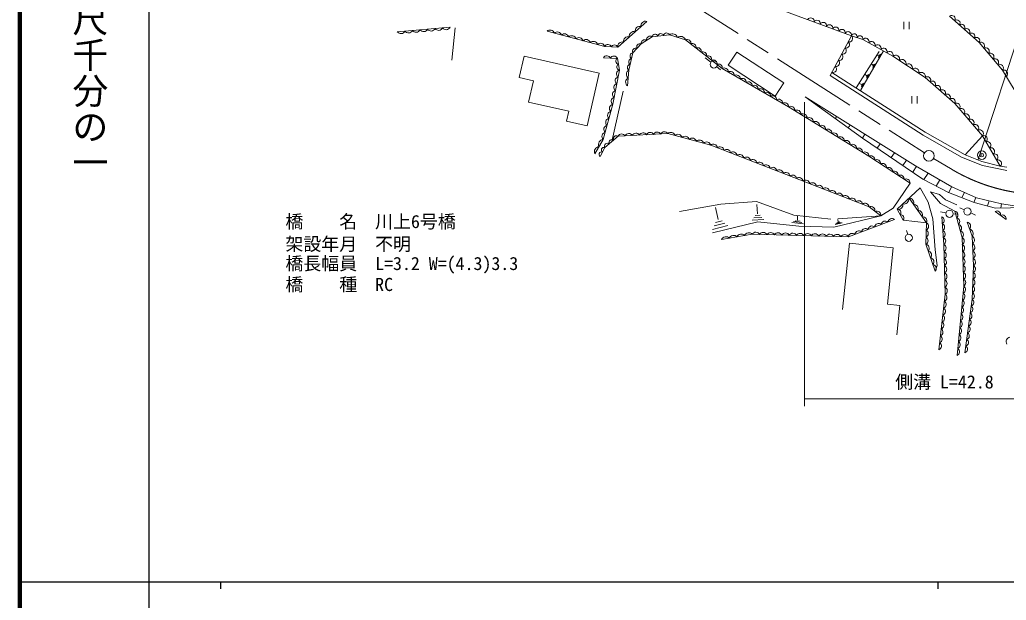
# Model space of a CAD drawing. Units: millimetres, scale not verified. Extents: x 40000 to 680000, y 20000 to 380000.
# Drawn here: x 40000 to 177518, y 202409 to 283408 of the extents above; entities that cross this region are included whole.
import ezdxf
from ezdxf.enums import TextEntityAlignment as Align

# ---------------------------------------------------------------- set-up
doc = ezdxf.new("R2010")
doc.units = ezdxf.units.MM
doc.header["$LTSCALE"] = 1000
doc.header["$PDMODE"] = 32
doc.header["$PDSIZE"] = 500
doc.linetypes.add('CHAIN', pattern=[18.5, 12, -1.5, 3.5, -1.5])
doc.linetypes.add('DASHED', pattern=[7.5, 6, -1.5])
for name, color, linetype, lineweight in [('M-BGD', 7, 'Continuous', 13), ('M-BGD-EXST', 7, 'Continuous', 13), ('M-BMK', 2, 'CHAIN', 13), ('M-BMK-SRVR', 3, 'Continuous', 13), ('M-STR-HTXT', 7, 'Continuous', 13), ('M-TTL', 2, 'Continuous', 140), ('M-TTL-BAND', 7, 'Continuous', 25)]:
    doc.layers.add(name, color=color, linetype=linetype, lineweight=lineweight)
doc.styles.add('@ＭＳ ゴシック', font='')
doc.styles.add('ＭＳ ゴシック', font='')
doc.styles.get('@ＭＳ ゴシック').set_extended_font_data('@MS Gothic')
doc.styles.get('ＭＳ ゴシック').set_extended_font_data('MS Gothic')

msp = doc.modelspace()

# ---------------------------------------------------------------- linework, layer by layer
at = {"layer": 'M-BGD'}
for p, q in [((155925, 281177), (145513, 285034)), ((169626, 283891), (173738, 280220)), ((92634, 281727), (99995, 282357)), ((127410, 283182), (123359, 279557)), ((121549, 279683), (113503, 281790)), ((128137, 281037), (126626, 280030)), ((130570, 281302), (128137, 281037)), ((132808, 280589), (130570, 281302)), ((137913, 276589), (132808, 280589)), ((155925, 281177), (152974, 275611)), ((157534, 280646), (155925, 281177)), ((161729, 278338), (157534, 280646)), ((123359, 279557), (121549, 279683)), ((126626, 280030), (125465, 278785)), ((173738, 280220), (177011, 276360)), ((110295, 278343), (109610, 275351)), ((110295, 278343), (120775, 275942)), ((123316, 278014), (121372, 278091)), ((123584, 276385), (123316, 278014)), ((125465, 278785), (124906, 276379)), ((157178, 273515), (160384, 279078)), ((159723, 278390), (159522, 278472)), ((159827, 278494), (159686, 278258)), ((159924, 278552), (159689, 278159)), ((160021, 278611), (159692, 278060)), ((166222, 275331), (161729, 278338)), ((147179, 271261), (137913, 276589)), ((158942, 277061), (158735, 277220)), ((159050, 277160), (158903, 276910)), ((159151, 277204), (158905, 276786)), ((159252, 277247), (158908, 276663)), ((111596, 274896), (109610, 275351)), ((120775, 275942), (119096, 268616)), ((122653, 271610), (123584, 276385)), ((124906, 276379), (124710, 274170)), ((158076, 275601), (157840, 275751)), ((158188, 275698), (158043, 275456)), ((158295, 275741), (158053, 275338)), ((158403, 275784), (158064, 275220)), ((170334, 271723), (166222, 275331)), ((177011, 276360), (179612, 272059)), ((110913, 271915), (111596, 274896)), ((157346, 274370), (157069, 274519)), ((157467, 274468), (157316, 274223)), ((157587, 274512), (157335, 274105)), ((157706, 274557), (157354, 273986)), ((124137, 273456), (122539, 266416)), ((149478, 272636), (164876, 263027)), ((157492, 266873), (149478, 272636)), ((116535, 270627), (110913, 271915)), ((121338, 266715), (122653, 271610)), ((158360, 264359), (147179, 271261)), ((174219, 267222), (170334, 271723)), ((116224, 269274), (116535, 270627)), ((153681, 269613), (153879, 269889)), ((119096, 268616), (116224, 269274)), ((155494, 268309), (155774, 268707)), ((121549, 265582), (123409, 267149)), ((123409, 267149), (130333, 267512)), ((130333, 267512), (136319, 265904)), ((157488, 266876), (157825, 267427)), ((165911, 261167), (157492, 266873)), ((174219, 267222), (171803, 264538)), ((176690, 262977), (174219, 267222)), ((120163, 264701), (121338, 266715)), ((120892, 264310), (121549, 265582)), ((136319, 265904), (158402, 257303)), ((159526, 265494), (159942, 266106)), ((164102, 260582), (158360, 264359)), ((161476, 264173), (161956, 264849)), ((171293, 264253), (174205, 263075)), ((171803, 264538), (174120, 263611)), ((163098, 263074), (163593, 263828)), ((164477, 262139), (164991, 262961)), ((164876, 263027), (169932, 260111)), ((174120, 263611), (176690, 262977)), ((174205, 263075), (177599, 262357)), ((177578, 262832), (176690, 262977)), ((166048, 261095), (166646, 262007)), ((161738, 257128), (164102, 260582)), ((162311, 256955), (165500, 259934)), ((165500, 259934), (166646, 257934)), ((169463, 259279), (165911, 261167)), ((167748, 260191), (168240, 261087)), ((169471, 259276), (169923, 260117)), ((169932, 260111), (173352, 258580)), ((168345, 257783), (166959, 259412)), ((166959, 259412), (168196, 259020)), ((168196, 259020), (169035, 258268)), ((173058, 257894), (169463, 259279)), ((171317, 258565), (171680, 259328)), ((173015, 257911), (173288, 258608)), ((173352, 258580), (176862, 257741)), ((137374, 255524), (136968, 257191)), ((142857, 256335), (142768, 257611)), ((158402, 257303), (160032, 256037)), ((166409, 255067), (163961, 258497)), ((166646, 257934), (167290, 255640)), ((170345, 256676), (168345, 257783)), ((169035, 258268), (170626, 257591)), ((176037, 257125), (173058, 257894)), ((174898, 257419), (175137, 258153)), ((180205, 257195), (176037, 257125)), ((176746, 257137), (176844, 257745)), ((176862, 257741), (180205, 257195)), ((143468, 255827), (142321, 255780)), ((143216, 256137), (142528, 256109)), ((148437, 255421), (148437, 256007)), ((153498, 254449), (160032, 256037)), ((160032, 256037), (161738, 257128)), ((163150, 255444), (162311, 256955)), ((168817, 252057), (168517, 255924)), ((170345, 256676), (171352, 253026)), ((175961, 256663), (177497, 255544)), ((136561, 253666), (142868, 255191)), ((138705, 254693), (136584, 254132)), ((138301, 255030), (136785, 254629)), ((137896, 255366), (136987, 255126)), ((143720, 255518), (142114, 255452)), ((142868, 255191), (148589, 254603)), ((149246, 254940), (147628, 255122)), ((149015, 255112), (147859, 255243)), ((148784, 255285), (148090, 255363)), ((148589, 254603), (153498, 254449)), ((154654, 255088), (153645, 254831)), ((154493, 255139), (153772, 254956)), ((154332, 255191), (153900, 255081)), ((154105, 255195), (154038, 255547)), ((155504, 253115), (161937, 255520)), ((166409, 255067), (163150, 255444)), ((166297, 252074), (166409, 255067)), ((167290, 255640), (167611, 251318)), ((172765, 253197), (172052, 255155)), ((137840, 252737), (142105, 253478)), ((142105, 253478), (155504, 253115)), ((172947, 249071), (172765, 253197)), ((154685, 243000), (155659, 252245)), ((155659, 252245), (161770, 251602)), ((167618, 248311), (166297, 252074)), ((169006, 245113), (168817, 252057)), ((171352, 253026), (171590, 246243)), ((161770, 251602), (160940, 243718)), ((167611, 251318), (167876, 249101)), ((167876, 249101), (167618, 248311)), ((172751, 244400), (172947, 249071)), ((171590, 246243), (170653, 236575)), ((168125, 237372), (169006, 245113)), ((160940, 243718), (162680, 243534)), ((162252, 239465), (162680, 243534)), ((171758, 236945), (172751, 244400))]:
    msp.add_line(p, q, dxfattribs=at)
at = {"layer": 'M-BGD', "linetype": 'DASHED'}
for p, q in [((100686, 282257), (100221, 277756)), ((159819, 278966), (156597, 273886)), ((137722, 257652), (131973, 256673)), ((142687, 258030), (137722, 257652)), ((147917, 256156), (142687, 258030)), ((153064, 255568), (147917, 256156)), ((160032, 256037), (153064, 255568))]:
    msp.add_line(p, q, dxfattribs=at)
at = {"layer": 'M-BGD'}
msp.add_lwpolyline([(139957, 278898), (146508, 274584), (145291, 272735), (138740, 277049)], close=True, dxfattribs=at)
for points in [[(152974, 275611), (165944, 267312), (171293, 264253)], [(153209, 276054), (166203, 267740), (171803, 264538)]]:
    msp.add_lwpolyline(points, dxfattribs=at)
for centre, radius, start, end in [((150262, 283203), 468, 347.98485, 151.36762), ((151129, 282881), 468, 347.98485, 151.36762), ((169926, 283537), 464, 326.14275, 130.33665), ((170612, 282926), 464, 326.14275, 130.33665), ((95236, 282265), 614, 215.6541, 334.11991), ((96288, 282355), 614, 215.6541, 334.11991), ((97340, 282445), 614, 215.6541, 334.11991), ((98391, 282535), 614, 215.6541, 334.11991), ((99443, 282625), 614, 215.6541, 334.11991), ((113930, 281368), 600, 15.34281, 135.30441), ((126423, 281839), 642, 74.03148, 189.61892), ((127233, 282564), 642, 74.03148, 189.61892), ((151997, 282560), 468, 347.98485, 151.36762), ((152865, 282239), 468, 347.98485, 151.36762), ((153733, 281917), 468, 347.98485, 151.36762), ((154600, 281596), 468, 347.98485, 151.36762), ((171297, 282314), 464, 326.14275, 130.33665), ((171982, 281702), 464, 326.14275, 130.33665), ((93133, 282085), 614, 215.6541, 334.11991), ((94185, 282175), 614, 215.6541, 334.11991), ((114935, 281104), 600, 15.34281, 135.30441), ((115941, 280841), 600, 15.34281, 135.30441), ((116947, 280578), 600, 15.34281, 135.30441), ((117952, 280314), 600, 15.34281, 135.30441), ((118958, 280051), 600, 15.34281, 135.30441), ((124803, 280390), 642, 74.03148, 189.61892), ((125613, 281115), 642, 74.03148, 189.61892), ((127111, 280121), 493, 56.75893, 190.6212), ((127866, 280624), 493, 56.75893, 190.6212), ((128556, 280954), 427, 23.57848, 168.88501), ((129367, 281043), 427, 23.57848, 168.88501), ((130179, 281131), 427, 23.57848, 168.88501), ((131001, 280720), 725, 18.19302, 126.44762), ((132120, 280363), 725, 18.19302, 126.44762), ((133045, 280140), 508, 346.06365, 117.77458), ((155468, 281274), 468, 347.98485, 151.36762), ((155618, 280793), 492, 252.83466, 51.30467), ((156320, 281021), 424, 344.98096, 158.44833), ((157124, 280756), 424, 344.98096, 158.44833), ((157912, 280339), 487, 341.44311, 140.9353), ((172668, 281090), 464, 326.14275, 130.33665), ((173353, 280478), 464, 326.14275, 130.33665), ((119964, 279787), 600, 15.34281, 135.30441), ((120970, 279524), 600, 15.34281, 135.30441), ((121988, 279459), 493, 19.09777, 152.97719), ((122893, 279396), 493, 19.09777, 152.97719), ((123993, 279665), 642, 74.03148, 189.61892), ((125867, 278993), 452, 66.62732, 207.36844), ((126447, 279615), 452, 66.62732, 207.36844), ((133774, 279569), 508, 346.06365, 117.77458), ((134503, 278997), 508, 346.06365, 117.77458), ((154712, 279085), 492, 252.83466, 51.30467), ((155165, 279939), 492, 252.83466, 51.30467), ((158751, 279877), 487, 341.44311, 140.9353), ((159590, 279416), 487, 341.44311, 140.9353), ((160429, 278954), 487, 341.44311, 140.9353), ((173974, 279756), 520, 323.64662, 116.93768), ((174628, 278984), 520, 323.64662, 116.93768), ((121848, 277827), 545, 24.4239, 151.04607), ((122821, 277789), 545, 24.4239, 151.04607), ((123515, 277629), 434, 117.27796, 261.36287), ((125315, 277552), 432, 94.73812, 239.0781), ((125501, 278354), 432, 94.73812, 239.0781), ((135232, 278426), 508, 346.06365, 117.77458), ((135962, 277854), 508, 346.06365, 117.77458), ((136691, 277283), 508, 346.06365, 117.77458), ((154260, 278232), 492, 252.83466, 51.30467), ((161268, 278493), 487, 341.44311, 140.9353), ((162087, 277900), 565, 343.21399, 129.20033), ((162985, 277298), 565, 343.21399, 129.20033), ((175283, 278212), 520, 323.64662, 116.93768), ((175937, 277440), 520, 323.64662, 116.93768), ((123649, 276814), 434, 117.27796, 261.36287), ((125128, 276750), 432, 94.73812, 239.0781), ((137420, 276711), 508, 346.06365, 117.77458), ((138213, 276136), 543, 356.70824, 123.48583), ((153354, 276524), 492, 252.83466, 51.30467), ((153807, 277378), 492, 252.83466, 51.30467), ((163884, 276697), 565, 343.21399, 129.20033), ((164783, 276096), 565, 343.21399, 129.20033), ((176592, 276668), 520, 323.64662, 116.93768), ((123544, 274906), 544, 105.65303, 232.287), ((123731, 275861), 544, 105.65303, 232.287), ((125120, 274690), 663, 118.11653, 231.75623), ((125218, 275795), 663, 118.11653, 231.75623), ((139055, 275652), 543, 356.70824, 123.48583), ((139897, 275167), 543, 356.70824, 123.48583), ((140740, 274683), 543, 356.70824, 123.48583), ((165681, 275494), 565, 343.21399, 129.20033), ((166526, 274985), 460, 326.20312, 131.25968), ((177172, 275870), 516, 314.14152, 108.19613), ((123358, 273951), 544, 105.65303, 232.287), ((141582, 274198), 543, 356.70824, 123.48583), ((142424, 273714), 543, 356.70824, 123.48583), ((143267, 273229), 543, 356.70824, 123.48583), ((167211, 274384), 460, 326.20312, 131.25968), ((167896, 273783), 460, 326.20312, 131.25968), ((122986, 272041), 544, 105.65303, 232.287), ((123172, 272996), 544, 105.65303, 232.287), ((144109, 272745), 543, 356.70824, 123.48583), ((144951, 272261), 543, 356.70824, 123.48583), ((145794, 271776), 543, 356.70824, 123.48583), ((168582, 273181), 460, 326.20312, 131.25968), ((169267, 272580), 460, 326.20312, 131.25968), ((169952, 271978), 460, 326.20312, 131.25968), ((122790, 271048), 578, 103.72536, 226.20812), ((146636, 271292), 543, 356.70824, 123.48583), ((147464, 270760), 576, 356.92875, 119.70044), ((170577, 271278), 507, 322.97045, 118.63499), ((171225, 270528), 507, 322.97045, 118.63499), ((122264, 269090), 578, 103.72536, 226.20812), ((122527, 270069), 578, 103.72536, 226.20812), ((148324, 270230), 576, 356.92875, 119.70044), ((149184, 269699), 576, 356.92875, 119.70044), ((150044, 269168), 576, 356.92875, 119.70044), ((171872, 269778), 507, 322.97045, 118.63499), ((122001, 268111), 578, 103.72536, 226.20812), ((150904, 268637), 576, 356.92875, 119.70044), ((151765, 268106), 576, 356.92875, 119.70044), ((172520, 269028), 507, 322.97045, 118.63499), ((173167, 268278), 507, 322.97045, 118.63499), ((121738, 267132), 578, 103.72536, 226.20812), ((123179, 266793), 424, 57.0843, 203.11751), ((123918, 266916), 559, 30.58881, 155.42462), ((124907, 266968), 559, 30.58881, 155.42462), ((125896, 267020), 559, 30.58881, 155.42462), ((126885, 267072), 559, 30.58881, 155.42462), ((127874, 267124), 559, 30.58881, 155.42462), ((128863, 267176), 559, 30.58881, 155.42462), ((129852, 267228), 559, 30.58881, 155.42462), ((130755, 267094), 595, 14.66384, 135.2568), ((131753, 266826), 595, 14.66384, 135.2568), ((132750, 266558), 595, 14.66384, 135.2568), ((133748, 266290), 595, 14.66384, 135.2568), ((152625, 267575), 576, 356.92875, 119.70044), ((153485, 267044), 576, 356.92875, 119.70044), ((154345, 266513), 576, 356.92875, 119.70044), ((173815, 267527), 507, 322.97045, 118.63499), ((174379, 266747), 502, 311.8869, 108.51116), ((120817, 264995), 716, 95.2764, 204.21072), ((121404, 266002), 716, 95.2764, 204.21072), ((121442, 265235), 364, 72.77681, 232.59198), ((121939, 265749), 424, 57.0843, 203.11751), ((122559, 266271), 424, 57.0843, 203.11751), ((134746, 266021), 595, 14.66384, 135.2568), ((135743, 265753), 595, 14.66384, 135.2568), ((136686, 265486), 556, 6.15383, 131.28564), ((137606, 265128), 556, 6.15383, 131.28564), ((155205, 265982), 576, 356.92875, 119.70044), ((156065, 265451), 576, 356.92875, 119.70044), ((156925, 264920), 576, 356.92875, 119.70044), ((174873, 265897), 502, 311.8869, 108.51116), ((175367, 265048), 502, 311.8869, 108.51116), ((121113, 264598), 364, 72.77681, 232.59198), ((138526, 264769), 556, 6.15383, 131.28564), ((139446, 264411), 556, 6.15383, 131.28564), ((140366, 264052), 556, 6.15383, 131.28564), ((141286, 263694), 556, 6.15383, 131.28564), ((157785, 264389), 576, 356.92875, 119.70044), ((158632, 263879), 552, 353.79954, 119.53186), ((175861, 264199), 502, 311.8869, 108.51116), ((142207, 263336), 556, 6.15383, 131.28564), ((143127, 262977), 556, 6.15383, 131.28564), ((144047, 262619), 556, 6.15383, 131.28564), ((144967, 262260), 556, 6.15383, 131.28564), ((159452, 263339), 552, 353.79954, 119.53186), ((160273, 262800), 552, 353.79954, 119.53186), ((161093, 262260), 552, 353.79954, 119.53186), ((176355, 263350), 502, 311.8869, 108.51116), ((145887, 261902), 556, 6.15383, 131.28564), ((146807, 261544), 556, 6.15383, 131.28564), ((147727, 261185), 556, 6.15383, 131.28564), ((148648, 260827), 556, 6.15383, 131.28564), ((161913, 261721), 552, 353.79954, 119.53186), ((162733, 261181), 552, 353.79954, 119.53186), ((149568, 260468), 556, 6.15383, 131.28564), ((150488, 260110), 556, 6.15383, 131.28564), ((151408, 259752), 556, 6.15383, 131.28564), ((152328, 259393), 556, 6.15383, 131.28564), ((163553, 260642), 552, 353.79954, 119.53186), ((153248, 259035), 556, 6.15383, 131.28564), ((154169, 258677), 556, 6.15383, 131.28564), ((155089, 258318), 556, 6.15383, 131.28564), ((156009, 257960), 556, 6.15383, 131.28564), ((156929, 257601), 556, 6.15383, 131.28564), ((157849, 257243), 556, 6.15383, 131.28564), ((158630, 256754), 593, 351.79325, 112.52492), ((162473, 257580), 646, 255.43228, 10.67155), ((163270, 258325), 646, 255.43228, 10.67155), ((164013, 257886), 612, 336.17655, 94.836), ((164625, 257029), 612, 336.17655, 94.836), ((159444, 256122), 593, 351.79325, 112.52492), ((162380, 256499), 461, 319.49669, 98.61251), ((162799, 255744), 461, 319.49669, 98.61251), ((165237, 256171), 612, 336.17655, 94.836), ((165848, 255314), 612, 336.17655, 94.836), ((168313, 255422), 542, 300.95188, 67.9406), ((170256, 256160), 523, 310.68902, 80.15531), ((176212, 256201), 526, 349.36021, 118.47478), ((176980, 255642), 526, 349.36021, 118.47478), ((158808, 254082), 551, 47.61136, 173.39149), ((159728, 254426), 551, 47.61136, 173.39149), ((160647, 254770), 551, 47.61136, 173.39149), ((161566, 255113), 551, 47.61136, 173.39149), ((166125, 254578), 565, 295.84857, 59.86962), ((168388, 254455), 542, 300.95188, 67.9406), ((170508, 255248), 523, 310.68902, 80.15531), ((170759, 254335), 523, 310.68902, 80.15531), ((171946, 254562), 602, 320.14564, 79.88628), ((138431, 252497), 638, 41.85697, 157.85878), ((139497, 252682), 638, 41.85697, 157.85878), ((140563, 252867), 638, 41.85697, 157.85878), ((141630, 253053), 638, 41.85697, 157.85878), ((142613, 253172), 593, 28.05175, 148.83901), ((143643, 253144), 593, 28.05175, 148.83901), ((144674, 253116), 593, 28.05175, 148.83901), ((145705, 253088), 593, 28.05175, 148.83901), ((146735, 253060), 593, 28.05175, 148.83901), ((147766, 253032), 593, 28.05175, 148.83901), ((148797, 253004), 593, 28.05175, 148.83901), ((149827, 252976), 593, 28.05175, 148.83901), ((150858, 252948), 593, 28.05175, 148.83901), ((151889, 252920), 593, 28.05175, 148.83901), ((152919, 252892), 593, 28.05175, 148.83901), ((153950, 252864), 593, 28.05175, 148.83901), ((154980, 252836), 593, 28.05175, 148.83901), ((156051, 253051), 551, 47.61136, 173.39149), ((156970, 253395), 551, 47.61136, 173.39149), ((157889, 253739), 551, 47.61136, 173.39149), ((166050, 252582), 565, 295.84857, 59.86962), ((166088, 253580), 565, 295.84857, 59.86962), ((168463, 253489), 542, 300.95188, 67.9406), ((171011, 253423), 523, 310.68902, 80.15531), ((172302, 253583), 602, 320.14564, 79.88628), ((172494, 252668), 594, 302.19858, 62.84795), ((166213, 251516), 564, 317.27204, 81.44083), ((168539, 252522), 542, 300.95188, 67.9406), ((168571, 251554), 560, 299.24202, 63.873), ((171128, 252533), 542, 298.50913, 65.50584), ((171162, 251564), 542, 298.50913, 65.50584), ((172539, 251637), 594, 302.19858, 62.84795), ((166543, 250575), 564, 317.27204, 81.44083), ((168598, 250562), 560, 299.24202, 63.873), ((171196, 250595), 542, 298.50913, 65.50584), ((172585, 250605), 594, 302.19858, 62.84795), ((166874, 249635), 564, 317.27204, 81.44083), ((167204, 248694), 564, 317.27204, 81.44083), ((168625, 249570), 560, 299.24202, 63.873), ((168651, 248578), 560, 299.24202, 63.873), ((171230, 249626), 542, 298.50913, 65.50584), ((171264, 248657), 542, 298.50913, 65.50584), ((172630, 249574), 594, 302.19858, 62.84795), ((172713, 248613), 514, 292.22678, 62.97279), ((168678, 247586), 560, 299.24202, 63.873), ((171297, 247688), 542, 298.50913, 65.50584), ((172674, 247679), 514, 292.22678, 62.97279), ((168705, 246594), 560, 299.24202, 63.873), ((171301, 245783), 543, 291.05464, 57.87306), ((171331, 246719), 542, 298.50913, 65.50584), ((172595, 245810), 514, 292.22678, 62.97279), ((172635, 246745), 514, 292.22678, 62.97279), ((168707, 244657), 545, 290.23369, 56.77926), ((168732, 245602), 560, 299.24202, 63.873), ((171208, 244816), 543, 291.05464, 57.87306), ((172556, 244876), 514, 292.22678, 62.97279), ((168597, 243689), 545, 290.23369, 56.77926), ((171114, 243849), 543, 291.05464, 57.87306), ((172348, 243031), 518, 287.3148, 57.51), ((172473, 243963), 518, 287.3148, 57.51), ((168377, 241754), 545, 290.23369, 56.77926), ((168487, 242722), 545, 290.23369, 56.77926), ((170926, 241916), 543, 291.05464, 57.87306), ((171020, 242882), 543, 291.05464, 57.87306), ((172224, 242099), 518, 287.3148, 57.51), ((168267, 240787), 545, 290.23369, 56.77926), ((170833, 240949), 543, 291.05464, 57.87306), ((171976, 240236), 518, 287.3148, 57.51), ((172100, 241167), 518, 287.3148, 57.51), ((168047, 238851), 545, 290.23369, 56.77926), ((168157, 239819), 545, 290.23369, 56.77926), ((170645, 239015), 543, 291.05464, 57.87306), ((170739, 239982), 543, 291.05464, 57.87306), ((171852, 239304), 518, 287.3148, 57.51), ((167936, 237884), 545, 290.23369, 56.77926), ((170552, 238048), 543, 291.05464, 57.87306), ((171728, 238372), 518, 287.3148, 57.51), ((178096, 238509), 595, 95.65413, 216.21094), ((170458, 237082), 543, 291.05464, 57.87306), ((171604, 237440), 518, 287.3148, 57.51)]:
    msp.add_arc(centre, radius, start, end, dxfattribs=at)
at = {"layer": 'M-BGD-EXST'}
for p, q in [((163219, 283104), (163219, 282104)), ((163969, 283104), (163969, 282104)), ((173593, 263922), (179790, 282898)), ((136353, 277473), (135552, 278085)), ((137143, 276860), (137682, 276436)), ((164353, 272724), (164353, 271724)), ((165103, 272724), (165103, 271724)), ((169113, 256444), (168360, 256615)), ((170100, 256310), (170651, 256285)), ((171652, 256861), (171057, 257143)), ((172560, 256442), (173244, 256134)), ((163785, 253462), (163618, 254012))]:
    msp.add_line(p, q, dxfattribs=at)
for centre, radius in [((136750, 277170), 500), ((174112, 264522), 600), ((169601, 256334), 500), ((172104, 256647), 500), ((163931, 252984), 500)]:
    msp.add_circle(centre, radius, dxfattribs=at)
msp.add_point((174112, 264522), dxfattribs=at)
at = {"layer": 'M-BMK'}
for p, q in [((83309, 317899), (166098, 264824)), ((167375, 264038), (169985, 262495))]:
    msp.add_line(p, q, dxfattribs=at)
msp.add_arc((182708, 284015), 25000, 239.40871, 270.99938, dxfattribs=at)
at = {"layer": 'M-BMK-SRVR'}
msp.add_circle((166730, 264419), 750, dxfattribs=at)
at = {"layer": 'M-STR-HTXT'}
for p, q in [((149385, 271920), (149385, 229512)), ((186453, 230512), (149385, 230512))]:
    msp.add_line(p, q, dxfattribs=at)
at = {"layer": 'M-TTL'}
msp.add_line((40000, 380000), (40000, 20000), dxfattribs=at)
at = {"layer": 'M-TTL-BAND'}
for p, q in [((58000, 370000), (58000, 20000)), ((40000, 205000), (579000, 205000)), ((68000, 205000), (68000, 204000)), ((168000, 205000), (168000, 204000))]:
    msp.add_line(p, q, dxfattribs=at)

# ---------------------------------------------------------------- texts
at = {"layer": 'M-STR-HTXT', "style": 'ＭＳ ゴシック'}
for s, p in [('橋\u3000\u3000名\u3000川上6号橋', (77036, 253787)), ('橋長幅員\u3000L=3.2 W=(4.3)3.3', (77036, 247933)), ('橋\u3000\u3000種\u3000RC', (77036, 245006)), ('側溝 L=42.8', (162038, 231413))]:
    msp.add_text(s, height=1833, dxfattribs=at).set_placement(p, align=Align.BOTTOM_LEFT)
msp.add_text('架設年月\u3000不明', height=1833, dxfattribs=at).set_placement((85786, 252110), align=Align.MIDDLE_CENTER)
at = {"layer": 'M-TTL-BAND', "style": '@ＭＳ ゴシック'}
msp.add_text('縮尺千分の一', height=3666, rotation=270, dxfattribs=at).set_placement((49777, 261030), align=Align.MIDDLE_RIGHT)

doc.saveas('drawing.dxf')
